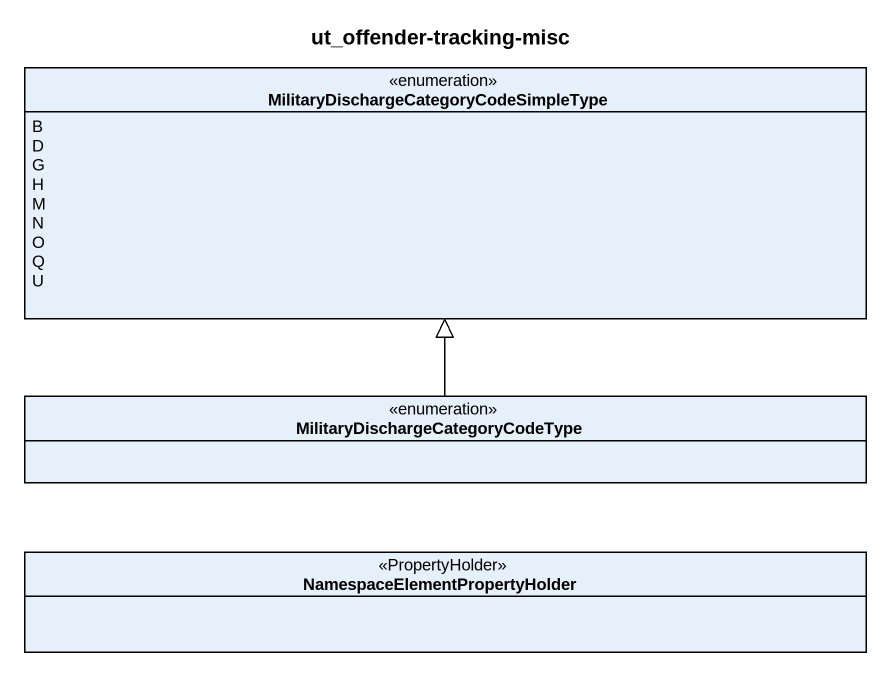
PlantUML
@startuml
title ut_offender-tracking-misc
hide circle
hide empty members
enum "MilitaryDischargeCategoryCodeSimpleType" as MilitaryDischargeCategoryCod {
  B
  D
  G
  H
  M
  N
  O
  Q
  U
}
enum "MilitaryDischargeCategoryCodeType" as MilitaryDischargeCategoryCod_2
class "NamespaceElementPropertyHolder" as NamespaceElementPropertyHold <<PropertyHolder>>
MilitaryDischargeCategoryCod_2 -up-|> MilitaryDischargeCategoryCod
@enduml
